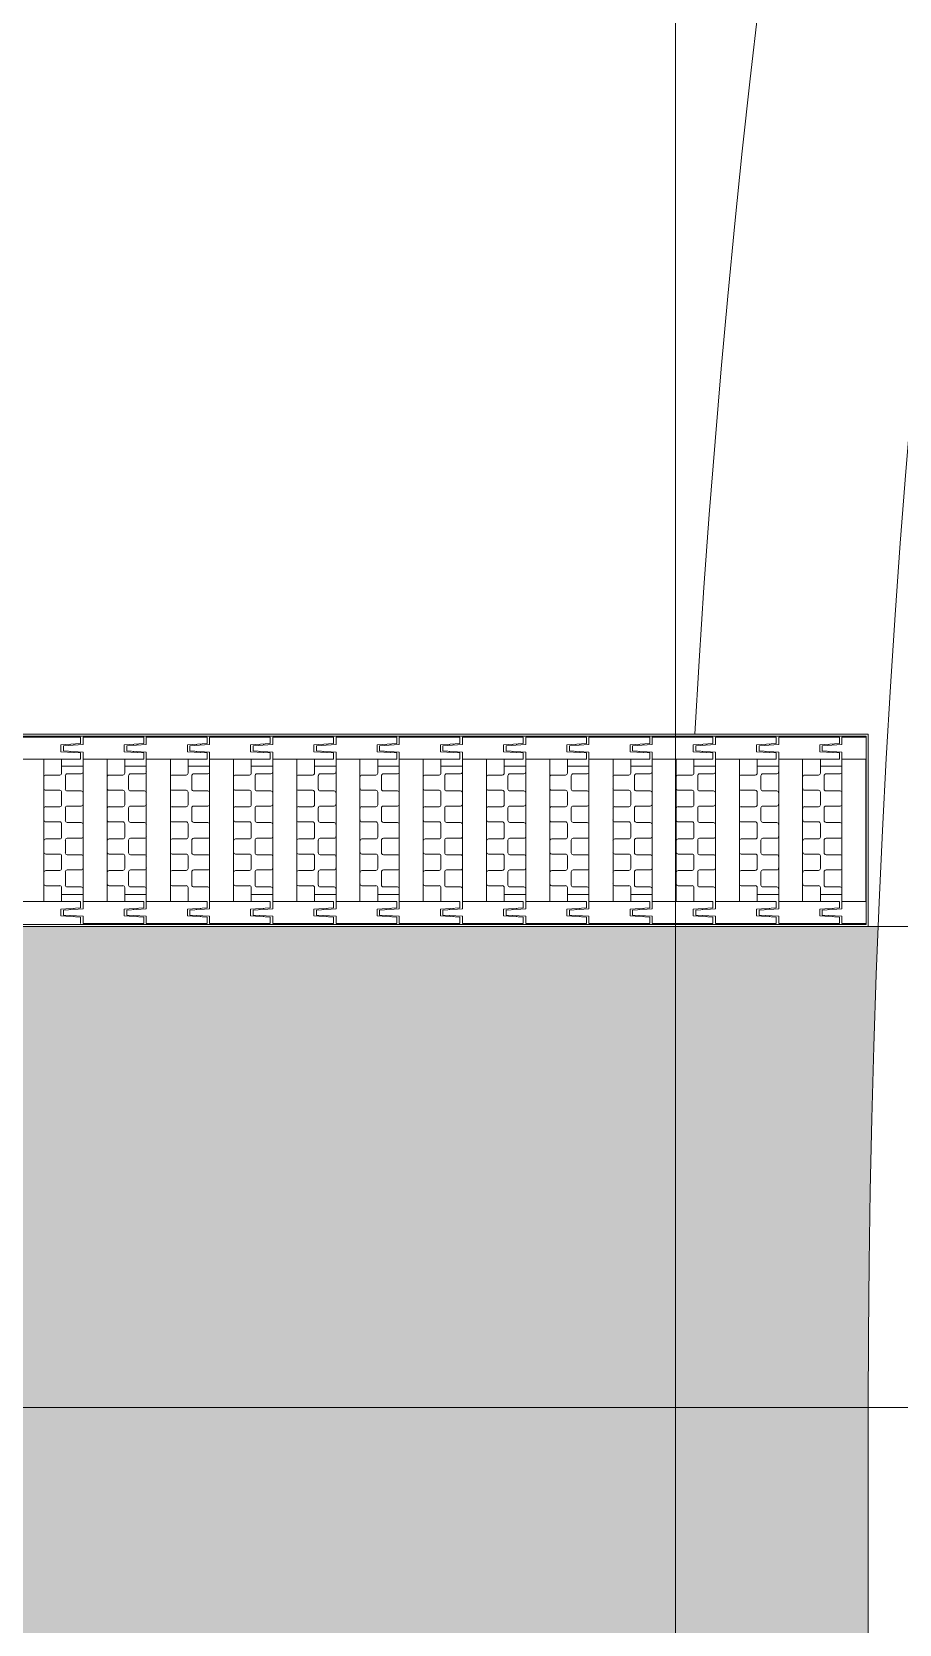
# Model space of a CAD drawing. Header units: millimetres. Extents: x 4739419 to 5837985, y 2291271 to 3446271.
# Drawn here: x 5008443 to 5009344, y 2403866 to 2405521 of the extents above; entities that cross this region are included whole.
import ezdxf

# ---------------------------------------------------------------- set-up
doc = ezdxf.new("R2010")
doc.units = ezdxf.units.MM
doc.layers.get('0').update_dxf_attribs({"color": 255})
doc.layers.add('XR-평면도$0$A-CNTL', color=9, linetype='Continuous', lineweight=15)
doc.layers.add('XR-평면도$0$A-ELEV-LIN3', color=9, linetype='Continuous', lineweight=18)
doc.layers.add('XR-평면도$0$A-ELEV-PATT', color=9, linetype='Continuous')

# ---------------------------------------------------------------- blocks, each defined once
blk = doc.blocks.new('XR-평면도$0$무소음트렌치')
at = {"layer": 'XR-평면도$0$A-ELEV-LIN3'}
for p, q in [((0, 200), (7800, 200)), ((7800, 0), (7800, 200)), ((2, 198), (7798, 198)), ((6981.9, 196.9), (6918.9, 196.9)), ((6961.6, 189), (6981.9, 190.3)), ((6961.6, 189), (6961.6, 181.8)), ((6964.2, 188), (6984.6, 189.3)), ((6964.2, 188), (6964.2, 182.8)), ((6964.2, 182.8), (6984.6, 181.4)), ((6971.1, 188.5), (6971.1, 189.6)), ((6971.1, 181.2), (6971.1, 182.3)), ((6975, 188.7), (6975, 189.9)), ((6981.9, 190.3), (6981.9, 196.9)), ((6984.6, 189.3), (6984.6, 196.9)), ((6984.6, 196.9), (7047.6, 196.9)), ((7027.3, 189), (7047.6, 190.3)), ((7027.3, 189), (7027.3, 181.8)), ((7029.9, 188), (7050.2, 189.3)), ((7029.9, 188), (7029.9, 182.8)), ((7029.9, 182.8), (7050.2, 181.4)), ((7036.8, 188.5), (7036.8, 189.6)), ((7036.8, 181.2), (7036.8, 182.3)), ((7040.7, 188.7), (7040.7, 189.9)), ((7047.6, 190.3), (7047.6, 196.9)), ((7050.2, 196.9), (7113.3, 196.9)), ((7050.2, 189.3), (7050.2, 196.9)), ((7092.9, 189), (7113.3, 190.3)), ((7092.9, 189), (7092.9, 181.8)), ((7095.6, 188), (7115.9, 189.3)), ((7095.6, 188), (7095.6, 182.8)), ((7095.6, 182.8), (7115.9, 181.4)), ((7102.4, 188.5), (7102.4, 189.6)), ((7102.4, 181.2), (7102.4, 182.3)), ((7106.4, 188.7), (7106.4, 189.9)), ((7113.3, 190.3), (7113.3, 196.9)), ((7115.9, 189.3), (7115.9, 196.9)), ((7115.9, 196.9), (7179, 196.9)), ((7158.6, 189), (7179, 190.3)), ((7158.6, 189), (7158.6, 181.8)), ((7161.2, 188), (7181.6, 189.3)), ((7161.2, 188), (7161.2, 182.8)), ((7161.2, 182.8), (7181.6, 181.4)), ((7168.1, 188.5), (7168.1, 189.6)), ((7168.1, 181.2), (7168.1, 182.3)), ((7172.1, 188.7), (7172.1, 189.9)), ((7179, 190.3), (7179, 196.9)), ((7181.6, 189.3), (7181.6, 196.9)), ((7181.6, 196.9), (7244.7, 196.9)), ((7224.3, 189), (7244.7, 190.3)), ((7224.3, 189), (7224.3, 181.8)), ((7226.9, 188), (7247.3, 189.3)), ((7226.9, 188), (7226.9, 182.8)), ((7226.9, 182.8), (7247.3, 181.4)), ((7233.8, 188.5), (7233.8, 189.6)), ((7233.8, 181.2), (7233.8, 182.3)), ((7237.7, 188.7), (7237.7, 189.9)), ((7244.7, 190.3), (7244.7, 196.9)), ((7247.3, 189.3), (7247.3, 196.9)), ((7247.3, 196.9), (7310.3, 196.9)), ((7290, 189), (7310.3, 190.3)), ((7290, 189), (7290, 181.8)), ((7292.6, 188), (7313, 189.3)), ((7292.6, 188), (7292.6, 182.8)), ((7292.6, 182.8), (7313, 181.4)), ((7299.5, 188.5), (7299.5, 189.6)), ((7299.5, 181.2), (7299.5, 182.3)), ((7303.4, 188.7), (7303.4, 189.9)), ((7310.3, 190.3), (7310.3, 196.9)), ((7313, 196.9), (7376, 196.9)), ((7313, 189.3), (7313, 196.9)), ((7355.7, 189), (7376, 190.3)), ((7355.7, 189), (7355.7, 181.8)), ((7358.3, 188), (7378.7, 189.3)), ((7358.3, 188), (7358.3, 182.8)), ((7358.3, 182.8), (7378.7, 181.4)), ((7365.2, 188.5), (7365.2, 189.6)), ((7365.2, 181.2), (7365.2, 182.3)), ((7369.1, 188.7), (7369.1, 189.9)), ((7376, 190.3), (7376, 196.9)), ((7378.7, 189.3), (7378.7, 196.9)), ((7378.7, 196.9), (7441.7, 196.9)), ((7421.3, 189), (7441.7, 190.3)), ((7421.3, 189), (7421.3, 181.8)), ((7424, 188), (7444.3, 189.3)), ((7424, 188), (7424, 182.8)), ((7424, 182.8), (7444.3, 181.4)), ((7430.9, 188.5), (7430.9, 189.6)), ((7430.9, 181.2), (7430.9, 182.3)), ((7434.8, 188.7), (7434.8, 189.9)), ((7441.7, 190.3), (7441.7, 196.9)), ((7444.3, 189.3), (7444.3, 196.9)), ((7444.3, 196.9), (7507.4, 196.9)), ((7487, 189), (7507.4, 190.3)), ((7487, 189), (7487, 181.8)), ((7489.7, 188), (7510, 189.3)), ((7489.7, 188), (7489.7, 182.8)), ((7489.7, 182.8), (7510, 181.4)), ((7496.5, 188.5), (7496.5, 189.6)), ((7496.5, 181.2), (7496.5, 182.3)), ((7500.5, 188.7), (7500.5, 189.9)), ((7507.4, 190.3), (7507.4, 196.9)), ((7510, 189.3), (7510, 196.9)), ((7510, 196.9), (7573.1, 196.9)), ((7552.7, 189), (7573.1, 190.3)), ((7552.7, 189), (7552.7, 181.8)), ((7555.3, 188), (7575.7, 189.3)), ((7555.3, 188), (7555.3, 182.8)), ((7555.3, 182.8), (7575.7, 181.4)), ((7562.2, 188.5), (7562.2, 189.6)), ((7562.2, 181.2), (7562.2, 182.3)), ((7566.2, 188.7), (7566.2, 189.9)), ((7573.1, 190.3), (7573.1, 196.9)), ((7575.7, 196.9), (7638.7, 196.9)), ((7575.7, 189.3), (7575.7, 196.9)), ((7618.4, 189), (7638.7, 190.3)), ((7618.4, 189), (7618.4, 181.8)), ((7621, 188), (7641.4, 189.3)), ((7621, 188), (7621, 182.8)), ((7621, 182.8), (7641.4, 181.4)), ((7627.9, 188.5), (7627.9, 189.6)), ((7627.9, 181.2), (7627.9, 182.3)), ((7631.8, 188.7), (7631.8, 189.9)), ((7638.7, 190.3), (7638.7, 196.9)), ((7641.4, 189.3), (7641.4, 196.9)), ((7641.4, 196.9), (7704.4, 196.9)), ((7684.1, 189), (7704.4, 190.3)), ((7684.1, 189), (7684.1, 181.8)), ((7686.7, 188), (7707.1, 189.3)), ((7686.7, 188), (7686.7, 182.8)), ((7686.7, 182.8), (7707.1, 181.4)), ((7693.6, 188.5), (7693.6, 189.6)), ((7693.6, 181.2), (7693.6, 182.3)), ((7697.5, 188.7), (7697.5, 189.9)), ((7704.4, 190.3), (7704.4, 196.9)), ((7707.1, 189.3), (7707.1, 196.9)), ((7707.1, 196.9), (7770.1, 196.9)), ((7749.8, 189), (7770.1, 190.3)), ((7749.8, 189), (7749.8, 181.8)), ((7752.4, 188), (7772.7, 189.3)), ((7752.4, 188), (7752.4, 182.8)), ((7752.4, 182.8), (7772.7, 181.4)), ((7759.3, 188.5), (7759.3, 189.6)), ((7759.3, 181.2), (7759.3, 182.3)), ((7763.2, 188.7), (7763.2, 189.9)), ((7770.1, 190.3), (7770.1, 196.9)), ((7772.7, 189.3), (7772.7, 196.9)), ((7772.7, 196.9), (7798, 196.9)), ((7798, 2), (7798, 198)), ((6918.9, 173.9), (6981.9, 173.9)), ((6943.8, 173.9), (6943.8, 26.1)), ((6961.6, 181.8), (6981.9, 180.5)), ((6962.2, 173.9), (6962.2, 159.4)), ((6962.2, 166.8), (6984.6, 166.8)), ((6975, 180.9), (6975, 182.1)), ((6981.9, 180.5), (6981.9, 173.9)), ((6984.6, 181.4), (6984.6, 173.9)), ((6984.6, 173.9), (6984.6, 26.1)), ((6984.6, 173.9), (7047.6, 173.9)), ((7009.5, 173.9), (7009.5, 26.1)), ((7027.3, 181.8), (7047.6, 180.5)), ((7027.9, 173.9), (7027.9, 159.4)), ((7027.9, 166.8), (7050.2, 166.8)), ((7040.7, 180.9), (7040.7, 182.1)), ((7047.6, 180.5), (7047.6, 173.9)), ((7050.2, 181.4), (7050.2, 173.9)), ((7050.2, 173.9), (7050.2, 26.1)), ((7050.2, 173.9), (7113.3, 173.9)), ((7075.2, 173.9), (7075.2, 26.1)), ((7092.9, 181.8), (7113.3, 180.5)), ((7093.6, 173.9), (7093.6, 159.4)), ((7093.6, 166.8), (7115.9, 166.8)), ((7106.4, 180.9), (7106.4, 182.1)), ((7113.3, 180.5), (7113.3, 173.9)), ((7115.9, 181.4), (7115.9, 173.9)), ((7115.9, 173.9), (7115.9, 26.1)), ((7115.9, 173.9), (7179, 173.9)), ((7140.9, 173.9), (7140.9, 26.1)), ((7158.6, 181.8), (7179, 180.5)), ((7159.3, 173.9), (7159.3, 159.4)), ((7159.3, 166.8), (7181.6, 166.8)), ((7172.1, 180.9), (7172.1, 182.1)), ((7179, 180.5), (7179, 173.9)), ((7181.6, 181.4), (7181.6, 173.9)), ((7181.6, 173.9), (7181.6, 26.1)), ((7181.6, 173.9), (7244.7, 173.9)), ((7206.6, 173.9), (7206.6, 26.1)), ((7224.3, 181.8), (7244.7, 180.5)), ((7225, 173.9), (7225, 159.4)), ((7225, 166.8), (7247.3, 166.8)), ((7237.7, 180.9), (7237.7, 182.1)), ((7244.7, 180.5), (7244.7, 173.9)), ((7247.3, 181.4), (7247.3, 173.9)), ((7247.3, 173.9), (7247.3, 26.1)), ((7247.3, 173.9), (7310.3, 173.9)), ((7272.2, 173.9), (7272.2, 26.1)), ((7290, 181.8), (7310.3, 180.5)), ((7290.6, 173.9), (7290.6, 159.4)), ((7290.6, 166.8), (7313, 166.8)), ((7303.4, 180.9), (7303.4, 182.1)), ((7310.3, 180.5), (7310.3, 173.9)), ((7313, 181.4), (7313, 173.9)), ((7313, 173.9), (7313, 26.1)), ((7313, 173.9), (7376, 173.9)), ((7337.9, 173.9), (7337.9, 26.1)), ((7355.7, 181.8), (7376, 180.5)), ((7356.3, 173.9), (7356.3, 159.4)), ((7356.3, 166.8), (7378.7, 166.8)), ((7369.1, 180.9), (7369.1, 182.1)), ((7376, 180.5), (7376, 173.9)), ((7378.7, 181.4), (7378.7, 173.9)), ((7378.7, 173.9), (7378.7, 26.1)), ((7378.7, 173.9), (7441.7, 173.9)), ((7403.6, 173.9), (7403.6, 26.1)), ((7421.3, 181.8), (7441.7, 180.5)), ((7422, 173.9), (7422, 159.4)), ((7422, 166.8), (7444.3, 166.8)), ((7434.8, 180.9), (7434.8, 182.1)), ((7441.7, 180.5), (7441.7, 173.9)), ((7444.3, 181.4), (7444.3, 173.9)), ((7444.3, 173.9), (7444.3, 26.1)), ((7444.3, 173.9), (7507.4, 173.9)), ((7469.3, 173.9), (7469.3, 26.1)), ((7487, 181.8), (7507.4, 180.5)), ((7487.7, 173.9), (7487.7, 159.4)), ((7487.7, 166.8), (7510, 166.8)), ((7500.5, 180.9), (7500.5, 182.1)), ((7507.4, 180.5), (7507.4, 173.9)), ((7510, 181.4), (7510, 173.9)), ((7510, 173.9), (7510, 26.1)), ((7510, 173.9), (7573.1, 173.9)), ((7535, 173.9), (7535, 26.1)), ((7552.7, 181.8), (7573.1, 180.5)), ((7553.4, 173.9), (7553.4, 159.4)), ((7553.4, 166.8), (7575.7, 166.8)), ((7566.2, 180.9), (7566.2, 182.1)), ((7573.1, 180.5), (7573.1, 173.9)), ((7575.7, 181.4), (7575.7, 173.9)), ((7575.7, 173.9), (7575.7, 26.1)), ((7575.7, 173.9), (7638.7, 173.9)), ((7600.7, 173.9), (7600.7, 26.1)), ((7618.4, 181.8), (7638.7, 180.5)), ((7619, 173.9), (7619, 159.4)), ((7619, 166.8), (7641.4, 166.8)), ((7631.8, 180.9), (7631.8, 182.1)), ((7638.7, 180.5), (7638.7, 173.9)), ((7641.4, 181.4), (7641.4, 173.9)), ((7641.4, 173.9), (7641.4, 26.1)), ((7641.4, 173.9), (7704.4, 173.9)), ((7666.3, 173.9), (7666.3, 26.1)), ((7684.1, 181.8), (7704.4, 180.5)), ((7684.7, 173.9), (7684.7, 159.4)), ((7684.7, 166.8), (7707.1, 166.8)), ((7697.5, 180.9), (7697.5, 182.1)), ((7704.4, 180.5), (7704.4, 173.9)), ((7707.1, 181.4), (7707.1, 173.9)), ((7707.1, 173.9), (7707.1, 26.1)), ((7707.1, 173.9), (7770.1, 173.9)), ((7732, 173.9), (7732, 26.1)), ((7749.8, 181.8), (7770.1, 180.5)), ((7750.4, 173.9), (7750.4, 159.4)), ((7750.4, 166.8), (7772.7, 166.8)), ((7763.2, 180.9), (7763.2, 182.1)), ((7770.1, 180.5), (7770.1, 173.9)), ((7772.7, 181.4), (7772.7, 173.9)), ((7772.7, 173.9), (7772.7, 26.1)), ((7772.7, 173.9), (7798, 173.9)), ((7797.7, 173.9), (7797.7, 26.1)), ((6945.8, 157.5), (6960.3, 157.5)), ((6966.2, 156.8), (6966.2, 143)), ((6968.1, 158.8), (6982.6, 158.8)), ((7011.5, 157.5), (7025.9, 157.5)), ((7031.9, 156.8), (7031.9, 143)), ((7033.8, 158.8), (7048.3, 158.8)), ((7077.2, 157.5), (7091.6, 157.5)), ((7097.5, 156.8), (7097.5, 143)), ((7099.5, 158.8), (7114, 158.8)), ((7142.9, 157.5), (7157.3, 157.5)), ((7163.2, 156.8), (7163.2, 143)), ((7165.2, 158.8), (7179.6, 158.8)), ((7208.5, 157.5), (7223, 157.5)), ((7228.9, 156.8), (7228.9, 143)), ((7230.9, 158.8), (7245.3, 158.8)), ((7274.2, 157.5), (7288.7, 157.5)), ((7294.6, 156.8), (7294.6, 143)), ((7296.5, 158.8), (7311, 158.8)), ((7339.9, 157.5), (7354.3, 157.5)), ((7360.3, 156.8), (7360.3, 143)), ((7362.2, 158.8), (7376.7, 158.8)), ((7405.6, 157.5), (7420, 157.5)), ((7425.9, 156.8), (7425.9, 143)), ((7427.9, 158.8), (7442.4, 158.8)), ((7471.3, 157.5), (7485.7, 157.5)), ((7491.6, 156.8), (7491.6, 143)), ((7493.6, 158.8), (7508, 158.8)), ((7536.9, 157.5), (7551.4, 157.5)), ((7557.3, 156.8), (7557.3, 143)), ((7559.3, 158.8), (7573.7, 158.8)), ((7602.6, 157.5), (7617.1, 157.5)), ((7623, 156.8), (7623, 143)), ((7625, 158.8), (7639.4, 158.8)), ((7668.3, 157.5), (7682.8, 157.5)), ((7688.7, 156.8), (7688.7, 143)), ((7690.6, 158.8), (7705.1, 158.8)), ((7734, 157.5), (7748.4, 157.5)), ((7754.3, 156.8), (7754.3, 143)), ((7756.3, 158.8), (7770.8, 158.8)), ((6945.8, 141.7), (6960.3, 141.7)), ((6962.2, 139.7), (6962.2, 126.6)), ((6968.1, 141), (6982.6, 141)), ((7011.5, 141.7), (7025.9, 141.7)), ((7027.9, 139.7), (7027.9, 126.6)), ((7033.8, 141), (7048.3, 141)), ((7077.2, 141.7), (7091.6, 141.7)), ((7093.6, 139.7), (7093.6, 126.6)), ((7099.5, 141), (7114, 141)), ((7142.9, 141.7), (7157.3, 141.7)), ((7159.3, 139.7), (7159.3, 126.6)), ((7165.2, 141), (7179.6, 141)), ((7208.5, 141.7), (7223, 141.7)), ((7225, 139.7), (7225, 126.6)), ((7230.9, 141), (7245.3, 141)), ((7274.2, 141.7), (7288.7, 141.7)), ((7290.6, 139.7), (7290.6, 126.6)), ((7296.5, 141), (7311, 141)), ((7339.9, 141.7), (7354.3, 141.7)), ((7356.3, 139.7), (7356.3, 126.6)), ((7362.2, 141), (7376.7, 141)), ((7405.6, 141.7), (7420, 141.7)), ((7422, 139.7), (7422, 126.6)), ((7427.9, 141), (7442.4, 141)), ((7471.3, 141.7), (7485.7, 141.7)), ((7487.7, 139.7), (7487.7, 126.6)), ((7493.6, 141), (7508, 141)), ((7536.9, 141.7), (7551.4, 141.7)), ((7553.4, 139.7), (7553.4, 126.6)), ((7559.3, 141), (7573.7, 141)), ((7602.6, 141.7), (7617.1, 141.7)), ((7619, 139.7), (7619, 126.6)), ((7625, 141), (7639.4, 141)), ((7668.3, 141.7), (7682.8, 141.7)), ((7684.7, 139.7), (7684.7, 126.6)), ((7690.6, 141), (7705.1, 141)), ((7734, 141.7), (7748.4, 141.7)), ((7750.4, 139.7), (7750.4, 126.6)), ((7756.3, 141), (7770.8, 141)), ((6945.8, 124.6), (6960.3, 124.6)), ((6966.2, 123.3), (6966.2, 110.2)), ((6968.1, 125.3), (6982.6, 125.3)), ((7011.5, 124.6), (7025.9, 124.6)), ((7031.9, 123.3), (7031.9, 110.2)), ((7033.8, 125.3), (7048.3, 125.3)), ((7077.2, 124.6), (7091.6, 124.6)), ((7097.5, 123.3), (7097.5, 110.2)), ((7099.5, 125.3), (7114, 125.3)), ((7142.9, 124.6), (7157.3, 124.6)), ((7163.2, 123.3), (7163.2, 110.2)), ((7165.2, 125.3), (7179.6, 125.3)), ((7208.5, 124.6), (7223, 124.6)), ((7228.9, 123.3), (7228.9, 110.2)), ((7230.9, 125.3), (7245.3, 125.3)), ((7274.2, 124.6), (7288.7, 124.6)), ((7294.6, 123.3), (7294.6, 110.2)), ((7296.5, 125.3), (7311, 125.3)), ((7339.9, 124.6), (7354.3, 124.6)), ((7360.3, 123.3), (7360.3, 110.2)), ((7362.2, 125.3), (7376.7, 125.3)), ((7405.6, 124.6), (7420, 124.6)), ((7425.9, 123.3), (7425.9, 110.2)), ((7427.9, 125.3), (7442.4, 125.3)), ((7471.3, 124.6), (7485.7, 124.6)), ((7491.6, 123.3), (7491.6, 110.2)), ((7493.6, 125.3), (7508, 125.3)), ((7536.9, 124.6), (7551.4, 124.6)), ((7557.3, 123.3), (7557.3, 110.2)), ((7559.3, 125.3), (7573.7, 125.3)), ((7602.6, 124.6), (7617.1, 124.6)), ((7623, 123.3), (7623, 110.2)), ((7625, 125.3), (7639.4, 125.3)), ((7668.3, 124.6), (7682.8, 124.6)), ((7688.7, 123.3), (7688.7, 110.2)), ((7690.6, 125.3), (7705.1, 125.3)), ((7734, 124.6), (7748.4, 124.6)), ((7754.3, 123.3), (7754.3, 110.2)), ((7756.3, 125.3), (7770.8, 125.3)), ((6945.8, 108.9), (6960.3, 108.9)), ((6962.2, 100), (6962.2, 106.9)), ((6962.2, 100), (6962.2, 93.1)), ((6968.1, 108.2), (6982.6, 108.2)), ((7011.5, 108.9), (7025.9, 108.9)), ((7027.9, 100), (7027.9, 106.9)), ((7027.9, 100), (7027.9, 93.1)), ((7033.8, 108.2), (7048.3, 108.2)), ((7077.2, 108.9), (7091.6, 108.9)), ((7093.6, 100), (7093.6, 106.9)), ((7093.6, 100), (7093.6, 93.1)), ((7099.5, 108.2), (7114, 108.2)), ((7142.9, 108.9), (7157.3, 108.9)), ((7159.3, 100), (7159.3, 106.9)), ((7159.3, 100), (7159.3, 93.1)), ((7165.2, 108.2), (7179.6, 108.2)), ((7208.5, 108.9), (7223, 108.9)), ((7225, 100), (7225, 106.9)), ((7225, 100), (7225, 93.1)), ((7230.9, 108.2), (7245.3, 108.2)), ((7274.2, 108.9), (7288.7, 108.9)), ((7290.6, 100), (7290.6, 106.9)), ((7290.6, 100), (7290.6, 93.1)), ((7296.5, 108.2), (7311, 108.2)), ((7339.9, 108.9), (7354.3, 108.9)), ((7356.3, 100), (7356.3, 106.9)), ((7356.3, 100), (7356.3, 93.1)), ((7362.2, 108.2), (7376.7, 108.2)), ((7405.6, 108.9), (7420, 108.9)), ((7422, 100), (7422, 106.9)), ((7422, 100), (7422, 93.1)), ((7427.9, 108.2), (7442.4, 108.2)), ((7471.3, 108.9), (7485.7, 108.9)), ((7487.7, 100), (7487.7, 106.9)), ((7487.7, 100), (7487.7, 93.1)), ((7493.6, 108.2), (7508, 108.2)), ((7536.9, 108.9), (7551.4, 108.9)), ((7553.4, 100), (7553.4, 106.9)), ((7553.4, 100), (7553.4, 93.1)), ((7559.3, 108.2), (7573.7, 108.2)), ((7602.6, 108.9), (7617.1, 108.9)), ((7619, 100), (7619, 106.9)), ((7619, 100), (7619, 93.1)), ((7625, 108.2), (7639.4, 108.2)), ((7668.3, 108.9), (7682.8, 108.9)), ((7684.7, 100), (7684.7, 106.9)), ((7684.7, 100), (7684.7, 93.1)), ((7690.6, 108.2), (7705.1, 108.2)), ((7734, 108.9), (7748.4, 108.9)), ((7750.4, 100), (7750.4, 106.9)), ((7750.4, 100), (7750.4, 93.1)), ((7756.3, 108.2), (7770.8, 108.2)), ((6945.8, 91.1), (6960.3, 91.1)), ((6966.2, 76.7), (6966.2, 89.8)), ((6968.1, 91.8), (6982.6, 91.8)), ((7011.5, 91.1), (7025.9, 91.1)), ((7031.9, 76.7), (7031.9, 89.8)), ((7033.8, 91.8), (7048.3, 91.8)), ((7077.2, 91.1), (7091.6, 91.1)), ((7097.5, 76.7), (7097.5, 89.8)), ((7099.5, 91.8), (7114, 91.8)), ((7142.9, 91.1), (7157.3, 91.1)), ((7163.2, 76.7), (7163.2, 89.8)), ((7165.2, 91.8), (7179.6, 91.8)), ((7208.5, 91.1), (7223, 91.1)), ((7228.9, 76.7), (7228.9, 89.8)), ((7230.9, 91.8), (7245.3, 91.8)), ((7274.2, 91.1), (7288.7, 91.1)), ((7294.6, 76.7), (7294.6, 89.8)), ((7296.5, 91.8), (7311, 91.8)), ((7339.9, 91.1), (7354.3, 91.1)), ((7360.3, 76.7), (7360.3, 89.8)), ((7362.2, 91.8), (7376.7, 91.8)), ((7405.6, 91.1), (7420, 91.1)), ((7425.9, 76.7), (7425.9, 89.8)), ((7427.9, 91.8), (7442.4, 91.8)), ((7471.3, 91.1), (7485.7, 91.1)), ((7491.6, 76.7), (7491.6, 89.8)), ((7493.6, 91.8), (7508, 91.8)), ((7536.9, 91.1), (7551.4, 91.1)), ((7557.3, 76.7), (7557.3, 89.8)), ((7559.3, 91.8), (7573.7, 91.8)), ((7602.6, 91.1), (7617.1, 91.1)), ((7623, 76.7), (7623, 89.8)), ((7625, 91.8), (7639.4, 91.8)), ((7668.3, 91.1), (7682.8, 91.1)), ((7688.7, 76.7), (7688.7, 89.8)), ((7690.6, 91.8), (7705.1, 91.8)), ((7734, 91.1), (7748.4, 91.1)), ((7754.3, 76.7), (7754.3, 89.8)), ((7756.3, 91.8), (7770.8, 91.8)), ((6945.8, 75.4), (6960.3, 75.4)), ((6962.2, 60.3), (6962.2, 73.4)), ((6968.1, 74.7), (6982.6, 74.7)), ((7011.5, 75.4), (7025.9, 75.4)), ((7027.9, 60.3), (7027.9, 73.4)), ((7033.8, 74.7), (7048.3, 74.7)), ((7077.2, 75.4), (7091.6, 75.4)), ((7093.6, 60.3), (7093.6, 73.4)), ((7099.5, 74.7), (7114, 74.7)), ((7142.9, 75.4), (7157.3, 75.4)), ((7159.3, 60.3), (7159.3, 73.4)), ((7165.2, 74.7), (7179.6, 74.7)), ((7208.5, 75.4), (7223, 75.4)), ((7225, 60.3), (7225, 73.4)), ((7230.9, 74.7), (7245.3, 74.7)), ((7274.2, 75.4), (7288.7, 75.4)), ((7290.6, 60.3), (7290.6, 73.4)), ((7296.5, 74.7), (7311, 74.7)), ((7339.9, 75.4), (7354.3, 75.4)), ((7356.3, 60.3), (7356.3, 73.4)), ((7362.2, 74.7), (7376.7, 74.7)), ((7405.6, 75.4), (7420, 75.4)), ((7422, 60.3), (7422, 73.4)), ((7427.9, 74.7), (7442.4, 74.7)), ((7471.3, 75.4), (7485.7, 75.4)), ((7487.7, 60.3), (7487.7, 73.4)), ((7493.6, 74.7), (7508, 74.7)), ((7536.9, 75.4), (7551.4, 75.4)), ((7553.4, 60.3), (7553.4, 73.4)), ((7559.3, 74.7), (7573.7, 74.7)), ((7602.6, 75.4), (7617.1, 75.4)), ((7619, 60.3), (7619, 73.4)), ((7625, 74.7), (7639.4, 74.7)), ((7668.3, 75.4), (7682.8, 75.4)), ((7684.7, 60.3), (7684.7, 73.4)), ((7690.6, 74.7), (7705.1, 74.7)), ((7734, 75.4), (7748.4, 75.4)), ((7750.4, 60.3), (7750.4, 73.4)), ((7756.3, 74.7), (7770.8, 74.7)), ((6945.8, 58.3), (6960.3, 58.3)), ((6966.2, 43.2), (6966.2, 57)), ((6968.1, 58.9), (6982.6, 58.9)), ((7011.5, 58.3), (7025.9, 58.3)), ((7031.9, 43.2), (7031.9, 57)), ((7033.8, 58.9), (7048.3, 58.9)), ((7077.2, 58.3), (7091.6, 58.3)), ((7097.5, 43.2), (7097.5, 57)), ((7099.5, 58.9), (7114, 58.9)), ((7142.9, 58.3), (7157.3, 58.3)), ((7163.2, 43.2), (7163.2, 57)), ((7165.2, 58.9), (7179.6, 58.9)), ((7208.5, 58.3), (7223, 58.3)), ((7228.9, 43.2), (7228.9, 57)), ((7230.9, 58.9), (7245.3, 58.9)), ((7274.2, 58.3), (7288.7, 58.3)), ((7294.6, 43.2), (7294.6, 57)), ((7296.5, 58.9), (7311, 58.9)), ((7339.9, 58.3), (7354.3, 58.3)), ((7360.3, 43.2), (7360.3, 57)), ((7362.2, 58.9), (7376.7, 58.9)), ((7405.6, 58.3), (7420, 58.3)), ((7425.9, 43.2), (7425.9, 57)), ((7427.9, 58.9), (7442.4, 58.9)), ((7471.3, 58.3), (7485.7, 58.3)), ((7491.6, 43.2), (7491.6, 57)), ((7493.6, 58.9), (7508, 58.9)), ((7536.9, 58.3), (7551.4, 58.3)), ((7557.3, 43.2), (7557.3, 57)), ((7559.3, 58.9), (7573.7, 58.9)), ((7602.6, 58.3), (7617.1, 58.3)), ((7623, 43.2), (7623, 57)), ((7625, 58.9), (7639.4, 58.9)), ((7668.3, 58.3), (7682.8, 58.3)), ((7688.7, 43.2), (7688.7, 57)), ((7690.6, 58.9), (7705.1, 58.9)), ((7734, 58.3), (7748.4, 58.3)), ((7754.3, 43.2), (7754.3, 57)), ((7756.3, 58.9), (7770.8, 58.9)), ((6945.8, 42.5), (6960.3, 42.5)), ((6962.2, 26.1), (6962.2, 40.6)), ((6962.2, 33.2), (6984.6, 33.2)), ((6968.1, 41.2), (6982.6, 41.2)), ((7011.5, 42.5), (7025.9, 42.5)), ((7027.9, 26.1), (7027.9, 40.6)), ((7027.9, 33.2), (7050.2, 33.2)), ((7033.8, 41.2), (7048.3, 41.2)), ((7077.2, 42.5), (7091.6, 42.5)), ((7093.6, 26.1), (7093.6, 40.6)), ((7099.5, 41.2), (7114, 41.2)), ((7142.9, 42.5), (7157.3, 42.5)), ((7159.3, 26.1), (7159.3, 40.6)), ((7159.3, 33.2), (7181.6, 33.2)), ((7165.2, 41.2), (7179.6, 41.2)), ((7208.5, 42.5), (7223, 42.5)), ((7225, 26.1), (7225, 40.6)), ((7225, 33.2), (7247.3, 33.2)), ((7230.9, 41.2), (7245.3, 41.2)), ((7274.2, 42.5), (7288.7, 42.5)), ((7290.6, 26.1), (7290.6, 40.6)), ((7290.6, 33.2), (7313, 33.2)), ((7296.5, 41.2), (7311, 41.2)), ((7339.9, 42.5), (7354.3, 42.5)), ((7356.3, 26.1), (7356.3, 40.6)), ((7362.2, 41.2), (7376.7, 41.2)), ((7405.6, 42.5), (7420, 42.5)), ((7422, 26.1), (7422, 40.6)), ((7422, 33.2), (7444.3, 33.2)), ((7427.9, 41.2), (7442.4, 41.2)), ((7471.3, 42.5), (7485.7, 42.5)), ((7487.7, 26.1), (7487.7, 40.6)), ((7487.7, 33.2), (7510, 33.2)), ((7493.6, 41.2), (7508, 41.2)), ((7536.9, 42.5), (7551.4, 42.5)), ((7553.4, 26.1), (7553.4, 40.6)), ((7553.4, 33.2), (7575.7, 33.2)), ((7559.3, 41.2), (7573.7, 41.2)), ((7602.6, 42.5), (7617.1, 42.5)), ((7619, 26.1), (7619, 40.6)), ((7625, 41.2), (7639.4, 41.2)), ((7668.3, 42.5), (7682.8, 42.5)), ((7684.7, 26.1), (7684.7, 40.6)), ((7684.7, 33.2), (7707.1, 33.2)), ((7690.6, 41.2), (7705.1, 41.2)), ((7734, 42.5), (7748.4, 42.5)), ((7750.4, 26.1), (7750.4, 40.6)), ((7750.4, 33.2), (7772.7, 33.2)), ((7756.3, 41.2), (7770.8, 41.2)), ((6918.9, 26.1), (6981.9, 26.1)), ((6961.6, 18.2), (6981.9, 19.5)), ((6961.6, 11), (6961.6, 18.2)), ((6964.2, 17.2), (6984.6, 18.6)), ((6964.2, 17.2), (6964.2, 12)), ((6971.1, 18.8), (6971.1, 17.7)), ((6975.1, 19.1), (6975.1, 17.9)), ((6981.9, 19.5), (6981.9, 26.1)), ((6984.6, 18.6), (6984.6, 26.1)), ((6984.6, 26.1), (7047.6, 26.1)), ((7027.3, 18.2), (7047.6, 19.5)), ((7027.3, 11), (7027.3, 18.2)), ((7029.9, 17.2), (7050.2, 18.6)), ((7029.9, 17.2), (7029.9, 12)), ((7036.8, 18.8), (7036.8, 17.7)), ((7040.7, 19.1), (7040.7, 17.9)), ((7047.6, 19.5), (7047.6, 26.1)), ((7050.2, 26.1), (7113.3, 26.1)), ((7050.2, 18.6), (7050.2, 26.1)), ((7092.9, 18.2), (7113.3, 19.5)), ((7092.9, 11), (7092.9, 18.2)), ((7095.6, 17.2), (7115.9, 18.6)), ((7095.6, 17.2), (7095.6, 12)), ((7102.5, 18.8), (7102.5, 17.7)), ((7106.4, 19.1), (7106.4, 17.9)), ((7113.3, 19.5), (7113.3, 26.1)), ((7115.9, 18.6), (7115.9, 26.1)), ((7115.9, 26.1), (7179, 26.1)), ((7158.6, 18.2), (7179, 19.5)), ((7158.6, 11), (7158.6, 18.2)), ((7161.2, 17.2), (7181.6, 18.6)), ((7161.2, 12), (7161.2, 17.2)), ((7168.1, 18.8), (7168.1, 17.7)), ((7172.1, 19.1), (7172.1, 17.9)), ((7179, 19.5), (7179, 26.1)), ((7181.6, 26.1), (7244.7, 26.1)), ((7181.6, 18.6), (7181.6, 26.1)), ((7224.3, 18.2), (7244.7, 19.5)), ((7224.3, 11), (7224.3, 18.2)), ((7226.9, 17.2), (7247.3, 18.6)), ((7226.9, 17.2), (7226.9, 12)), ((7233.8, 18.8), (7233.8, 17.7)), ((7237.8, 19.1), (7237.8, 17.9)), ((7244.7, 19.5), (7244.7, 26.1)), ((7247.3, 18.6), (7247.3, 26.1)), ((7247.3, 26.1), (7310.3, 26.1)), ((7290, 18.2), (7310.3, 19.5)), ((7290, 11), (7290, 18.2)), ((7292.6, 17.2), (7313, 18.6)), ((7292.6, 17.2), (7292.6, 12)), ((7299.5, 18.8), (7299.5, 17.7)), ((7303.5, 19.1), (7303.5, 17.9)), ((7310.3, 19.5), (7310.3, 26.1)), ((7313, 26.1), (7376, 26.1)), ((7313, 18.6), (7313, 26.1)), ((7355.7, 18.2), (7376, 19.5)), ((7355.7, 11), (7355.7, 18.2)), ((7358.3, 17.2), (7378.7, 18.6)), ((7358.3, 17.2), (7358.3, 12)), ((7365.2, 18.8), (7365.2, 17.7)), ((7369.1, 19.1), (7369.1, 17.9)), ((7376, 19.5), (7376, 26.1)), ((7378.7, 18.6), (7378.7, 26.1)), ((7378.7, 26.1), (7441.7, 26.1)), ((7421.3, 18.2), (7441.7, 19.5)), ((7421.3, 11), (7421.3, 18.2)), ((7424, 17.2), (7444.3, 18.6)), ((7424, 12), (7424, 17.2)), ((7430.9, 18.8), (7430.9, 17.7)), ((7434.8, 19.1), (7434.8, 17.9)), ((7441.7, 19.5), (7441.7, 26.1)), ((7444.3, 26.1), (7507.4, 26.1)), ((7444.3, 18.6), (7444.3, 26.1)), ((7487, 18.2), (7507.4, 19.5)), ((7487, 11), (7487, 18.2)), ((7489.7, 17.2), (7510, 18.6)), ((7489.7, 17.2), (7489.7, 12)), ((7496.6, 18.8), (7496.6, 17.7)), ((7500.5, 19.1), (7500.5, 17.9)), ((7507.4, 19.5), (7507.4, 26.1)), ((7510, 18.6), (7510, 26.1)), ((7510, 26.1), (7573.1, 26.1)), ((7552.7, 18.2), (7573.1, 19.5)), ((7552.7, 11), (7552.7, 18.2)), ((7555.3, 17.2), (7575.7, 18.6)), ((7555.3, 17.2), (7555.3, 12)), ((7562.2, 18.8), (7562.2, 17.7)), ((7566.2, 19.1), (7566.2, 17.9)), ((7573.1, 19.5), (7573.1, 26.1)), ((7575.7, 26.1), (7638.7, 26.1)), ((7575.7, 18.6), (7575.7, 26.1)), ((7618.4, 18.2), (7638.7, 19.5)), ((7618.4, 11), (7618.4, 18.2)), ((7621, 17.2), (7641.4, 18.6)), ((7621, 17.2), (7621, 12)), ((7627.9, 18.8), (7627.9, 17.7)), ((7631.9, 19.1), (7631.9, 17.9)), ((7638.7, 19.5), (7638.7, 26.1)), ((7641.4, 18.6), (7641.4, 26.1)), ((7641.4, 26.1), (7704.4, 26.1)), ((7684.1, 18.2), (7704.4, 19.5)), ((7684.1, 11), (7684.1, 18.2)), ((7686.7, 17.2), (7707.1, 18.6)), ((7686.7, 12), (7686.7, 17.2)), ((7693.6, 18.8), (7693.6, 17.7)), ((7697.5, 19.1), (7697.5, 17.9)), ((7704.4, 19.5), (7704.4, 26.1)), ((7707.1, 26.1), (7770.1, 26.1)), ((7707.1, 18.6), (7707.1, 26.1)), ((7749.8, 18.2), (7770.1, 19.5)), ((7749.8, 11), (7749.8, 18.2)), ((7752.4, 17.2), (7772.7, 18.6)), ((7752.4, 17.2), (7752.4, 12)), ((7759.3, 18.8), (7759.3, 17.7)), ((7763.2, 19.1), (7763.2, 17.9)), ((7770.1, 19.5), (7770.1, 26.1)), ((7772.7, 18.6), (7772.7, 26.1)), ((7772.7, 26.1), (7798, 26.1)), ((2, 2), (7798, 2)), ((6961.6, 11), (6981.9, 9.7)), ((6964.2, 12), (6984.6, 10.7)), ((6971.1, 11.5), (6971.1, 10.4)), ((6975.1, 11.3), (6975.1, 10.1)), ((6981.9, 9.7), (6981.9, 3.1)), ((6984.6, 10.7), (6984.6, 3.1)), ((6984.6, 3.1), (7047.6, 3.1)), ((7027.3, 11), (7047.6, 9.7)), ((7029.9, 12), (7050.2, 10.7)), ((7036.8, 11.5), (7036.8, 10.4)), ((7040.7, 11.3), (7040.7, 10.1)), ((7047.6, 9.7), (7047.6, 3.1)), ((7050.2, 10.7), (7050.2, 3.1)), ((7050.2, 3.1), (7113.3, 3.1)), ((7092.9, 11), (7113.3, 9.7)), ((7095.6, 12), (7115.9, 10.7)), ((7102.5, 11.5), (7102.5, 10.4)), ((7106.4, 11.3), (7106.4, 10.1)), ((7113.3, 9.7), (7113.3, 3.1)), ((7115.9, 10.7), (7115.9, 3.1)), ((7115.9, 3.1), (7179, 3.1)), ((7158.6, 11), (7179, 9.7)), ((7161.2, 12), (7181.6, 10.7)), ((7168.1, 11.5), (7168.1, 10.4)), ((7172.1, 11.3), (7172.1, 10.1)), ((7179, 9.7), (7179, 3.1)), ((7181.6, 10.7), (7181.6, 3.1)), ((7181.6, 3.1), (7244.7, 3.1)), ((7224.3, 11), (7244.7, 9.7)), ((7226.9, 12), (7247.3, 10.7)), ((7233.8, 11.5), (7233.8, 10.4)), ((7237.8, 11.3), (7237.8, 10.1)), ((7244.7, 9.7), (7244.7, 3.1)), ((7247.3, 10.7), (7247.3, 3.1)), ((7247.3, 3.1), (7310.3, 3.1)), ((7290, 11), (7310.3, 9.7)), ((7292.6, 12), (7313, 10.7)), ((7299.5, 11.5), (7299.5, 10.4)), ((7303.5, 11.3), (7303.5, 10.1)), ((7310.3, 9.7), (7310.3, 3.1)), ((7313, 10.7), (7313, 3.1)), ((7313, 3.1), (7376, 3.1)), ((7355.7, 11), (7376, 9.7)), ((7358.3, 12), (7378.7, 10.7)), ((7365.2, 11.5), (7365.2, 10.4)), ((7369.1, 11.3), (7369.1, 10.1)), ((7376, 9.7), (7376, 3.1)), ((7378.7, 10.7), (7378.7, 3.1)), ((7378.7, 3.1), (7441.7, 3.1)), ((7421.3, 11), (7441.7, 9.7)), ((7424, 12), (7444.3, 10.7)), ((7430.9, 11.5), (7430.9, 10.4)), ((7434.8, 11.3), (7434.8, 10.1)), ((7441.7, 9.7), (7441.7, 3.1)), ((7444.3, 10.7), (7444.3, 3.1)), ((7444.3, 3.1), (7507.4, 3.1)), ((7487, 11), (7507.4, 9.7)), ((7489.7, 12), (7510, 10.7)), ((7496.6, 11.5), (7496.6, 10.4)), ((7500.5, 11.3), (7500.5, 10.1)), ((7507.4, 9.7), (7507.4, 3.1)), ((7510, 10.7), (7510, 3.1)), ((7510, 3.1), (7573.1, 3.1)), ((7552.7, 11), (7573.1, 9.7)), ((7555.3, 12), (7575.7, 10.7)), ((7562.2, 11.5), (7562.2, 10.4)), ((7566.2, 11.3), (7566.2, 10.1)), ((7573.1, 9.7), (7573.1, 3.1)), ((7575.7, 10.7), (7575.7, 3.1)), ((7575.7, 3.1), (7638.7, 3.1)), ((7618.4, 11), (7638.7, 9.7)), ((7621, 12), (7641.4, 10.7)), ((7627.9, 11.5), (7627.9, 10.4)), ((7631.9, 11.3), (7631.9, 10.1)), ((7638.7, 9.7), (7638.7, 3.1)), ((7641.4, 10.7), (7641.4, 3.1)), ((7641.4, 3.1), (7704.4, 3.1)), ((7684.1, 11), (7704.4, 9.7)), ((7686.7, 12), (7707.1, 10.7)), ((7693.6, 11.5), (7693.6, 10.4)), ((7697.5, 11.3), (7697.5, 10.1)), ((7704.4, 9.7), (7704.4, 3.1)), ((7707.1, 10.7), (7707.1, 3.1)), ((7707.1, 3.1), (7770.1, 3.1)), ((7749.8, 11), (7770.1, 9.7)), ((7752.4, 12), (7772.7, 10.7)), ((7759.3, 11.5), (7759.3, 10.4)), ((7763.2, 11.3), (7763.2, 10.1)), ((7770.1, 9.7), (7770.1, 3.1)), ((7772.7, 10.7), (7772.7, 3.1)), ((7772.7, 3.1), (7798, 3.1)), ((0, 0), (7800, 0))]:
    blk.add_line(p, q, dxfattribs=at)
for centre, start, end in [((6945.8, 155.5), 90, 180), ((6960.3, 159.4), 270, 0), ((6968.1, 156.8), 90, 180), ((6982.6, 160.8), 270, 0), ((7011.5, 155.5), 90, 180), ((7025.9, 159.4), 270, 0), ((7033.8, 156.8), 90, 180), ((7048.3, 160.8), 270, 0), ((7077.2, 155.5), 90, 180), ((7091.6, 159.4), 270, 0), ((7099.5, 156.8), 90, 180), ((7114, 160.8), 270, 0), ((7142.9, 155.5), 90, 180), ((7157.3, 159.4), 270, 0), ((7165.2, 156.8), 90, 180), ((7179.6, 160.8), 270, 0), ((7208.5, 155.5), 90, 180), ((7223, 159.4), 270, 0), ((7230.9, 156.8), 90, 180), ((7245.3, 160.8), 270, 0), ((7274.2, 155.5), 90, 180), ((7288.7, 159.4), 270, 0), ((7296.5, 156.8), 90, 180), ((7311, 160.8), 270, 0), ((7339.9, 155.5), 90, 180), ((7354.3, 159.4), 270, 0), ((7362.2, 156.8), 90, 180), ((7376.7, 160.8), 270, 0), ((7405.6, 155.5), 90, 180), ((7420, 159.4), 270, 0), ((7427.9, 156.8), 90, 180), ((7442.4, 160.8), 270, 0), ((7471.3, 155.5), 90, 180), ((7485.7, 159.4), 270, 0), ((7493.6, 156.8), 90, 180), ((7508, 160.8), 270, 0), ((7536.9, 155.5), 90, 180), ((7551.4, 159.4), 270, 0), ((7559.3, 156.8), 90, 180), ((7573.7, 160.8), 270, 0), ((7602.6, 155.5), 90, 180), ((7617.1, 159.4), 270, 0), ((7625, 156.8), 90, 180), ((7639.4, 160.8), 270, 0), ((7668.3, 155.5), 90, 180), ((7682.8, 159.4), 270, 0), ((7690.6, 156.8), 90, 180), ((7705.1, 160.8), 270, 0), ((7734, 155.5), 90, 180), ((7748.4, 159.4), 270, 0), ((7756.3, 156.8), 90, 180), ((7770.8, 160.8), 270, 0), ((6945.8, 143.7), 180, 270), ((6960.3, 139.7), 0, 90), ((6968.1, 143), 180, 270), ((6982.6, 139.1), 0, 90), ((7011.5, 143.7), 180, 270), ((7025.9, 139.7), 0, 90), ((7033.8, 143), 180, 270), ((7048.3, 139.1), 0, 90), ((7077.2, 143.7), 180, 270), ((7091.6, 139.7), 0, 90), ((7099.5, 143), 180, 270), ((7114, 139.1), 0, 90), ((7142.9, 143.7), 180, 270), ((7157.3, 139.7), 0, 90), ((7165.2, 143), 180, 270), ((7179.6, 139.1), 0, 90), ((7208.5, 143.7), 180, 270), ((7223, 139.7), 0, 90), ((7230.9, 143), 180, 270), ((7245.3, 139.1), 0, 90), ((7274.2, 143.7), 180, 270), ((7288.7, 139.7), 0, 90), ((7296.5, 143), 180, 270), ((7311, 139.1), 0, 90), ((7339.9, 143.7), 180, 270), ((7354.3, 139.7), 0, 90), ((7362.2, 143), 180, 270), ((7376.7, 139.1), 0, 90), ((7405.6, 143.7), 180, 270), ((7420, 139.7), 0, 90), ((7427.9, 143), 180, 270), ((7442.4, 139.1), 0, 90), ((7471.3, 143.7), 180, 270), ((7485.7, 139.7), 0, 90), ((7493.6, 143), 180, 270), ((7508, 139.1), 0, 90), ((7536.9, 143.7), 180, 270), ((7551.4, 139.7), 0, 90), ((7559.3, 143), 180, 270), ((7573.7, 139.1), 0, 90), ((7602.6, 143.7), 180, 270), ((7617.1, 139.7), 0, 90), ((7625, 143), 180, 270), ((7639.4, 139.1), 0, 90), ((7668.3, 143.7), 180, 270), ((7682.8, 139.7), 0, 90), ((7690.6, 143), 180, 270), ((7705.1, 139.1), 0, 90), ((7734, 143.7), 180, 270), ((7748.4, 139.7), 0, 90), ((7756.3, 143), 180, 270), ((7770.8, 139.1), 0, 90), ((6945.8, 122.7), 90, 180), ((6960.3, 126.6), 270, 0), ((6968.1, 123.3), 90, 180), ((6982.6, 127.3), 270, 0), ((7011.5, 122.7), 90, 180), ((7025.9, 126.6), 270, 0), ((7033.8, 123.3), 90, 180), ((7048.3, 127.3), 270, 0), ((7077.2, 122.7), 90, 180), ((7091.6, 126.6), 270, 0), ((7099.5, 123.3), 90, 180), ((7114, 127.3), 270, 0), ((7142.9, 122.7), 90, 180), ((7157.3, 126.6), 270, 0), ((7165.2, 123.3), 90, 180), ((7179.6, 127.3), 270, 0), ((7208.5, 122.7), 90, 180), ((7223, 126.6), 270, 0), ((7230.9, 123.3), 90, 180), ((7245.3, 127.3), 270, 0), ((7274.2, 122.7), 90, 180), ((7288.7, 126.6), 270, 0), ((7296.5, 123.3), 90, 180), ((7311, 127.3), 270, 0), ((7339.9, 122.7), 90, 180), ((7354.3, 126.6), 270, 0), ((7362.2, 123.3), 90, 180), ((7376.7, 127.3), 270, 0), ((7405.6, 122.7), 90, 180), ((7420, 126.6), 270, 0), ((7427.9, 123.3), 90, 180), ((7442.4, 127.3), 270, 0), ((7471.3, 122.7), 90, 180), ((7485.7, 126.6), 270, 0), ((7493.6, 123.3), 90, 180), ((7508, 127.3), 270, 0), ((7536.9, 122.7), 90, 180), ((7551.4, 126.6), 270, 0), ((7559.3, 123.3), 90, 180), ((7573.7, 127.3), 270, 0), ((7602.6, 122.7), 90, 180), ((7617.1, 126.6), 270, 0), ((7625, 123.3), 90, 180), ((7639.4, 127.3), 270, 0), ((7668.3, 122.7), 90, 180), ((7682.8, 126.6), 270, 0), ((7690.6, 123.3), 90, 180), ((7705.1, 127.3), 270, 0), ((7734, 122.7), 90, 180), ((7748.4, 126.6), 270, 0), ((7756.3, 123.3), 90, 180), ((7770.8, 127.3), 270, 0), ((6945.8, 110.8), 180, 270), ((6960.3, 106.9), 0, 90), ((6968.1, 110.2), 180, 270), ((6982.6, 106.2), 0, 90), ((7011.5, 110.8), 180, 270), ((7025.9, 106.9), 0, 90), ((7033.8, 110.2), 180, 270), ((7048.3, 106.2), 0, 90), ((7077.2, 110.8), 180, 270), ((7091.6, 106.9), 0, 90), ((7099.5, 110.2), 180, 270), ((7114, 106.2), 0, 90), ((7142.9, 110.8), 180, 270), ((7157.3, 106.9), 0, 90), ((7165.2, 110.2), 180, 270), ((7179.6, 106.2), 0, 90), ((7208.5, 110.8), 180, 270), ((7223, 106.9), 0, 90), ((7230.9, 110.2), 180, 270), ((7245.3, 106.2), 0, 90), ((7274.2, 110.8), 180, 270), ((7288.7, 106.9), 0, 90), ((7296.5, 110.2), 180, 270), ((7311, 106.2), 0, 90), ((7339.9, 110.8), 180, 270), ((7354.3, 106.9), 0, 90), ((7362.2, 110.2), 180, 270), ((7376.7, 106.2), 0, 90), ((7405.6, 110.8), 180, 270), ((7420, 106.9), 0, 90), ((7427.9, 110.2), 180, 270), ((7442.4, 106.2), 0, 90), ((7471.3, 110.8), 180, 270), ((7485.7, 106.9), 0, 90), ((7493.6, 110.2), 180, 270), ((7508, 106.2), 0, 90), ((7536.9, 110.8), 180, 270), ((7551.4, 106.9), 0, 90), ((7559.3, 110.2), 180, 270), ((7573.7, 106.2), 0, 90), ((7602.6, 110.8), 180, 270), ((7617.1, 106.9), 0, 90), ((7625, 110.2), 180, 270), ((7639.4, 106.2), 0, 90), ((7668.3, 110.8), 180, 270), ((7682.8, 106.9), 0, 90), ((7690.6, 110.2), 180, 270), ((7705.1, 106.2), 0, 90), ((7734, 110.8), 180, 270), ((7748.4, 106.9), 0, 90), ((7756.3, 110.2), 180, 270), ((7770.8, 106.2), 0, 90), ((6945.8, 89.2), 90, 180), ((6960.3, 93.1), 270, 0), ((6968.1, 89.8), 90, 180), ((6982.6, 93.8), 270, 0), ((7011.5, 89.2), 90, 180), ((7025.9, 93.1), 270, 0), ((7033.8, 89.8), 90, 180), ((7048.3, 93.8), 270, 0), ((7077.2, 89.2), 90, 180), ((7091.6, 93.1), 270, 0), ((7099.5, 89.8), 90, 180), ((7114, 93.8), 270, 0), ((7142.9, 89.2), 90, 180), ((7157.3, 93.1), 270, 0), ((7165.2, 89.8), 90, 180), ((7179.6, 93.8), 270, 0), ((7208.5, 89.2), 90, 180), ((7223, 93.1), 270, 0), ((7230.9, 89.8), 90, 180), ((7245.3, 93.8), 270, 0), ((7274.2, 89.2), 90, 180), ((7288.7, 93.1), 270, 0), ((7296.5, 89.8), 90, 180), ((7311, 93.8), 270, 0), ((7339.9, 89.2), 90, 180), ((7354.3, 93.1), 270, 0), ((7362.2, 89.8), 90, 180), ((7376.7, 93.8), 270, 0), ((7405.6, 89.2), 90, 180), ((7420, 93.1), 270, 0), ((7427.9, 89.8), 90, 180), ((7442.4, 93.8), 270, 0), ((7471.3, 89.2), 90, 180), ((7485.7, 93.1), 270, 0), ((7493.6, 89.8), 90, 180), ((7508, 93.8), 270, 0), ((7536.9, 89.2), 90, 180), ((7551.4, 93.1), 270, 0), ((7559.3, 89.8), 90, 180), ((7573.7, 93.8), 270, 0), ((7602.6, 89.2), 90, 180), ((7617.1, 93.1), 270, 0), ((7625, 89.8), 90, 180), ((7639.4, 93.8), 270, 0), ((7668.3, 89.2), 90, 180), ((7682.8, 93.1), 270, 0), ((7690.6, 89.8), 90, 180), ((7705.1, 93.8), 270, 0), ((7734, 89.2), 90, 180), ((7748.4, 93.1), 270, 0), ((7756.3, 89.8), 90, 180), ((7770.8, 93.8), 270, 0), ((6945.8, 77.3), 180, 270), ((6960.3, 73.4), 0, 90), ((6968.1, 76.7), 180, 270), ((6982.6, 72.7), 0, 90), ((7011.5, 77.3), 180, 270), ((7025.9, 73.4), 0, 90), ((7033.8, 76.7), 180, 270), ((7048.3, 72.7), 0, 90), ((7077.2, 77.3), 180, 270), ((7091.6, 73.4), 0, 90), ((7099.5, 76.7), 180, 270), ((7114, 72.7), 0, 90), ((7142.9, 77.3), 180, 270), ((7157.3, 73.4), 0, 90), ((7165.2, 76.7), 180, 270), ((7179.6, 72.7), 0, 90), ((7208.5, 77.3), 180, 270), ((7223, 73.4), 0, 90), ((7230.9, 76.7), 180, 270), ((7245.3, 72.7), 0, 90), ((7274.2, 77.3), 180, 270), ((7288.7, 73.4), 0, 90), ((7296.5, 76.7), 180, 270), ((7311, 72.7), 0, 90), ((7339.9, 77.3), 180, 270), ((7354.3, 73.4), 0, 90), ((7362.2, 76.7), 180, 270), ((7376.7, 72.7), 0, 90), ((7405.6, 77.3), 180, 270), ((7420, 73.4), 0, 90), ((7427.9, 76.7), 180, 270), ((7442.4, 72.7), 0, 90), ((7471.3, 77.3), 180, 270), ((7485.7, 73.4), 0, 90), ((7493.6, 76.7), 180, 270), ((7508, 72.7), 0, 90), ((7536.9, 77.3), 180, 270), ((7551.4, 73.4), 0, 90), ((7559.3, 76.7), 180, 270), ((7573.7, 72.7), 0, 90), ((7602.6, 77.3), 180, 270), ((7617.1, 73.4), 0, 90), ((7625, 76.7), 180, 270), ((7639.4, 72.7), 0, 90), ((7668.3, 77.3), 180, 270), ((7682.8, 73.4), 0, 90), ((7690.6, 76.7), 180, 270), ((7705.1, 72.7), 0, 90), ((7734, 77.3), 180, 270), ((7748.4, 73.4), 0, 90), ((7756.3, 76.7), 180, 270), ((7770.8, 72.7), 0, 90), ((6945.8, 56.3), 90, 180), ((6960.3, 60.3), 270, 0), ((6968.1, 57), 90, 180), ((6982.6, 60.9), 270, 0), ((7011.5, 56.3), 90, 180), ((7025.9, 60.3), 270, 0), ((7033.8, 57), 90, 180), ((7048.3, 60.9), 270, 0), ((7077.2, 56.3), 90, 180), ((7091.6, 60.3), 270, 0), ((7099.5, 57), 90, 180), ((7114, 60.9), 270, 0), ((7142.9, 56.3), 90, 180), ((7157.3, 60.3), 270, 0), ((7165.2, 57), 90, 180), ((7179.6, 60.9), 270, 0), ((7208.5, 56.3), 90, 180), ((7223, 60.3), 270, 0), ((7230.9, 57), 90, 180), ((7245.3, 60.9), 270, 0), ((7274.2, 56.3), 90, 180), ((7288.7, 60.3), 270, 0), ((7296.5, 57), 90, 180), ((7311, 60.9), 270, 0), ((7339.9, 56.3), 90, 180), ((7354.3, 60.3), 270, 0), ((7362.2, 57), 90, 180), ((7376.7, 60.9), 270, 0), ((7405.6, 56.3), 90, 180), ((7420, 60.3), 270, 0), ((7427.9, 57), 90, 180), ((7442.4, 60.9), 270, 0), ((7471.3, 56.3), 90, 180), ((7485.7, 60.3), 270, 0), ((7493.6, 57), 90, 180), ((7508, 60.9), 270, 0), ((7536.9, 56.3), 90, 180), ((7551.4, 60.3), 270, 0), ((7559.3, 57), 90, 180), ((7573.7, 60.9), 270, 0), ((7602.6, 56.3), 90, 180), ((7617.1, 60.3), 270, 0), ((7625, 57), 90, 180), ((7639.4, 60.9), 270, 0), ((7668.3, 56.3), 90, 180), ((7682.8, 60.3), 270, 0), ((7690.6, 57), 90, 180), ((7705.1, 60.9), 270, 0), ((7734, 56.3), 90, 180), ((7748.4, 60.3), 270, 0), ((7756.3, 57), 90, 180), ((7770.8, 60.9), 270, 0), ((6945.8, 44.5), 180, 270), ((6960.3, 40.6), 0, 90), ((6968.1, 43.2), 180, 270), ((6982.6, 39.2), 0, 90), ((7011.5, 44.5), 180, 270), ((7025.9, 40.6), 0, 90), ((7033.8, 43.2), 180, 270), ((7048.3, 39.2), 0, 90), ((7077.2, 44.5), 180, 270), ((7091.6, 40.6), 0, 90), ((7099.5, 43.2), 180, 270), ((7114, 39.2), 0, 90), ((7142.9, 44.5), 180, 270), ((7157.3, 40.6), 0, 90), ((7165.2, 43.2), 180, 270), ((7179.6, 39.2), 0, 90), ((7208.5, 44.5), 180, 270), ((7223, 40.6), 0, 90), ((7230.9, 43.2), 180, 270), ((7245.3, 39.2), 0, 90), ((7274.2, 44.5), 180, 270), ((7288.7, 40.6), 0, 90), ((7296.5, 43.2), 180, 270), ((7311, 39.2), 0, 90), ((7339.9, 44.5), 180, 270), ((7354.3, 40.6), 0, 90), ((7362.2, 43.2), 180, 270), ((7376.7, 39.2), 0, 90), ((7405.6, 44.5), 180, 270), ((7420, 40.6), 0, 90), ((7427.9, 43.2), 180, 270), ((7442.4, 39.2), 0, 90), ((7471.3, 44.5), 180, 270), ((7485.7, 40.6), 0, 90), ((7493.6, 43.2), 180, 270), ((7508, 39.2), 0, 90), ((7536.9, 44.5), 180, 270), ((7551.4, 40.6), 0, 90), ((7559.3, 43.2), 180, 270), ((7573.7, 39.2), 0, 90), ((7602.6, 44.5), 180, 270), ((7617.1, 40.6), 0, 90), ((7625, 43.2), 180, 270), ((7639.4, 39.2), 0, 90), ((7668.3, 44.5), 180, 270), ((7682.8, 40.6), 0, 90), ((7690.6, 43.2), 180, 270), ((7705.1, 39.2), 0, 90), ((7734, 44.5), 180, 270), ((7748.4, 40.6), 0, 90), ((7756.3, 43.2), 180, 270), ((7770.8, 39.2), 0, 90)]:
    blk.add_arc(centre, 1.97, start, end, dxfattribs=at)
blk = doc.blocks.new('XR-평면도$0$RAMP_올라감(기준층) (210411)')
at = {"layer": 'XR-평면도$0$A-ELEV-PATT'}
h = blk.add_hatch(dxfattribs=at)
h.set_pattern_fill('HEX', color=256, scale=100, angle=135)
h.set_pattern_definition([(135, (-1188188.16, -722710.9), (-388.8564, -388.8564), [317.5, -635]), (255, (-1188188.16, -722710.9), (531.18773, -142.33132), [317.5, -635]), (195, (-1188412.67, -722486.4), (142.33132, -531.18773), [317.5, -635])])
edge = h.paths.add_edge_path()
edge.add_arc((0, -15000), 12100, 180, 182.36827)
edge.add_line((-12089.7, -15500), (-19900, -15500))
edge.add_line((-19900, -15500), (-19900, 15000))
edge.add_arc((0, 15000), 19900, 0, 180, ccw=False)
edge.add_line((19900, 15000), (19900, -15500))
edge.add_line((19900, -15500), (12089.7, -15500))
edge.add_arc((0, -15000), 12100, 357.63173, 360)
edge.add_line((12100, -15000), (12100, 15000))
edge.add_arc((0, 15000), 12100, 0, 180)
edge.add_line((-12100, 15000), (-12100, -15000))
at = {"layer": 'XR-평면도$0$A-CNTL', "ltscale": 300}
blk.add_lwpolyline([(-20700, 15000), (-20700, -15000, 0.414214), (0, -35700, 0.414214), (20700, -15000), (20700, 15000, 0.414214), (0, 35700, 0.414214)], format="xyb", close=True, dxfattribs=at)
blk.add_lwpolyline([(-25700, -15000), (25700, -15000)], dxfattribs=at)
at = {"layer": 'XR-평면도$0$A-ELEV-LIN3'}
for points in [[(-12100, 15000), (-12100, -15000, 0.414214), (0, -27100, 0.414214), (12100, -15000), (12100, 15000, 0.414214), (0, 27100, 0.414214)], [(-19700, -15700), (-12280.1, -15700, 0.397632), (0, -27300, 0.397632), (12280.1, -15700), (19700, -15700), (19700, -34700), (-19700, -34700)]]:
    blk.add_lwpolyline(points, format="xyb", close=True, dxfattribs=at)
blk.add_lwpolyline([(11800, -15500), (20200, -15500)], dxfattribs=at)
at = {"layer": 'XR-평면도$0$A-ELEV-LIN3', "rotation": 180}
blk.add_blockref('XR-평면도$0$무소음트렌치', (19900, -15500), dxfattribs=at)
blk = doc.blocks.new('XR-평면도$0$중심선(210216)')
at = {"layer": 'XR-평면도$0$A-CNTL', "ltscale": 300}
blk.add_lwpolyline([(143000, 206000), (143000, -10000)], dxfattribs=at)

msp = doc.modelspace()

# ---------------------------------------------------------------- block references
at = {"rotation": 180}
msp.add_blockref('XR-평면도$0$RAMP_올라감(기준층) (210411)', (5021411.8, 2389091.2), dxfattribs=at)
at = {"layer": 'XR-평면도$0$A-CNTL'}
msp.add_blockref('XR-평면도$0$중심선(210216)', (4866111.8, 2336391.2), dxfattribs=at)

doc.saveas('drawing.dxf')
